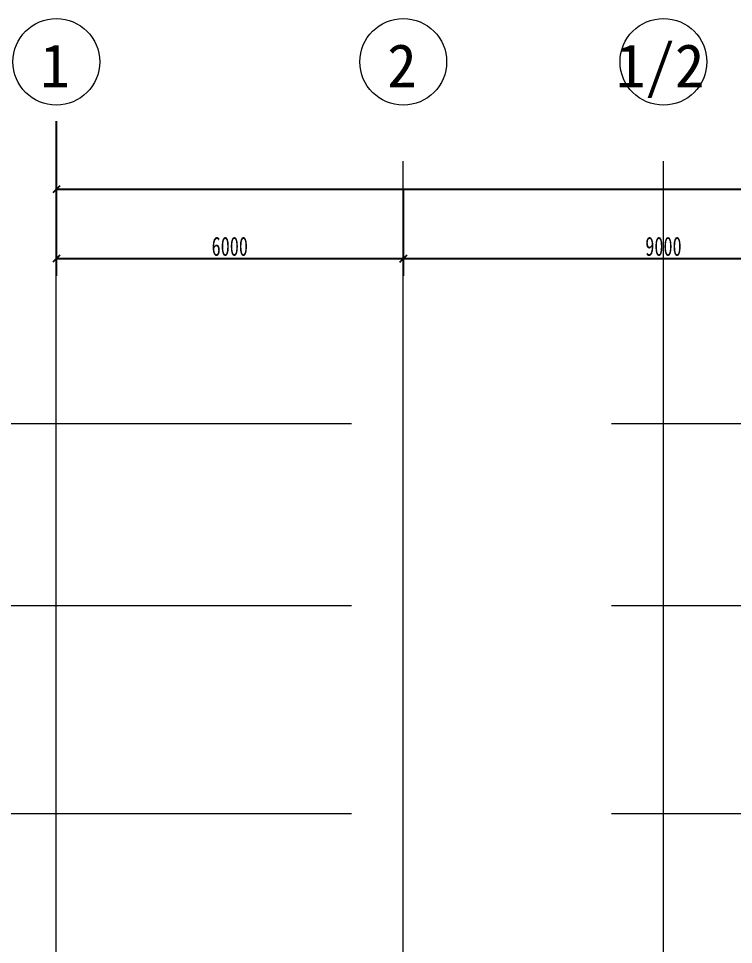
# Model space of a CAD drawing. Header units: millimetres. Extents: x 124696 to 347024, y 412631 to 564609.
# Drawn here: x 138519 to 150883, y 548586 to 564609 of the extents above; entities that cross this region are included whole.
import ezdxf

# ---------------------------------------------------------------- set-up
doc = ezdxf.new("R2010")
doc.units = ezdxf.units.MM
doc.header["$LTSCALE"] = 1500
doc.header["$MEASUREMENT"] = 0
doc.linetypes.add('二层平面图$0$轴网线_12_3_3_3 mm', pattern=[21, 12, -3, 3, -3])
doc.layers.add('0-建筑底图', color=7, linetype='Continuous')
for name, color, linetype, lineweight in [('二层平面图$0$A-ANNO-AXIS-TEXT', 7, 'Continuous', 15), ('二层平面图$0$ANNO-DIMS', 3, 'Continuous', 15), ('二层平面图$0$ANNO-DOTE-1', 10, '二层平面图$0$轴网线_12_3_3_3 mm', 15)]:
    doc.layers.add(name, color=color, linetype=linetype, lineweight=lineweight)
doc.styles.add('二层平面图$0$黑体_3', font='simhei.ttf', dxfattribs={"height": 750})
doc.styles.add('二层平面图$0$黑体_5', font='simhei.ttf', dxfattribs={"width": 0.7, "height": 330})
doc.dimstyles.new('二层平面图$0$直线_2_2mm_黑体_引线_文字在上', dxfattribs={"dimscale": 304.8, "dimtxt": 412.811453, "dimasz": 0.393701, "dimexe": 0.984252, "dimexo": 0.0625, "dimgap": 0.147638, "dimtad": 1, "dimdec": 0, "dimzin": 0, "dimdsep": 46, "dimtxsty": '二层平面图$0$黑体_5', "dimblk1": '二层平面图$0$_Oblique', "dimblk2": '二层平面图$0$_Oblique', "dimsah": 1, "dimcen": 0.09, "dimazin": 0, "dimtfac": 1, "dimtdec": 4, "dimtix": 1, "dimtmove": 0, "dimatfit": 3, "dimfxl": 3.937008, "dimfxlon": 1, "dimtvp": 1, "dimtolj": 1, "dimtzin": 0, "dimarcsym": 2})

# ---------------------------------------------------------------- blocks, each defined once
blk = doc.blocks.new('二层平面图$0$轴网 - 10mm圆_主轴号-315064-104-2F')
at = {"layer": '二层平面图$0$A-ANNO-AXIS-TEXT'}
blk.add_circle((0, 0), 5, dxfattribs=at)
blk = doc.blocks.new('二层平面图$0$_Oblique')
at = {"color": 0, "linetype": 'ByBlock', "lineweight": -2}
blk.add_line((-0.5, -0.5), (0.5, 0.5), dxfattribs=at)
blk = doc.blocks.new('*D2273')
at = {"layer": '二层平面图$0$ANNO-DIMS', "color": 0, "lineweight": -2, "transparency": 16777216}
for p, q in [((-6000, 105282), (-6000, 103802)), ((0, 105282), (0, 103802)), ((-6000, 104102), (0, 104102))]:
    blk.add_line(p, q, dxfattribs=at)
at = {"layer": '二层平面图$0$ANNO-DIMS', "color": 0, "lineweight": -2, "transparency": 16777216, "xscale": 120, "yscale": 120, "zscale": 120, "rotation": 180}
blk.add_blockref('二层平面图$0$_Oblique', (-6000, 104102), dxfattribs=at)
at = {"layer": '二层平面图$0$ANNO-DIMS', "color": 0, "lineweight": -2, "transparency": 16777216, "xscale": 120, "yscale": 120, "zscale": 120}
blk.add_blockref('二层平面图$0$_Oblique', (0, 104102), dxfattribs=at)
at = {"layer": '二层平面图$0$ANNO-DIMS', "color": 0, "transparency": 16777216, "insert": (-3000, 104313), "char_height": 330, "width": 806.42, "attachment_point": 5, "style": '二层平面图$0$黑体_5'}
blk.add_mtext('\\A1;6000', dxfattribs=at)
blk = doc.blocks.new('*D2250')
at = {"layer": '二层平面图$0$ANNO-DIMS', "color": 0, "lineweight": -2, "transparency": 16777216}
for p, q in [((0, 105282), (0, 103802)), ((9000, 105282), (9000, 103802)), ((0, 104102), (9000, 104102))]:
    blk.add_line(p, q, dxfattribs=at)
at = {"layer": '二层平面图$0$ANNO-DIMS', "color": 0, "lineweight": -2, "transparency": 16777216, "xscale": 120, "yscale": 120, "zscale": 120, "rotation": 180}
blk.add_blockref('二层平面图$0$_Oblique', (0, 104102), dxfattribs=at)
at = {"layer": '二层平面图$0$ANNO-DIMS', "color": 0, "lineweight": -2, "transparency": 16777216, "xscale": 120, "yscale": 120, "zscale": 120}
blk.add_blockref('二层平面图$0$_Oblique', (9000, 104102), dxfattribs=at)
at = {"layer": '二层平面图$0$ANNO-DIMS', "color": 0, "transparency": 16777216, "insert": (4500, 104313), "char_height": 330, "width": 806.42, "attachment_point": 5, "style": '二层平面图$0$黑体_5'}
blk.add_mtext('\\A1;9000', dxfattribs=at)
blk = doc.blocks.new('*D2276')
at = {"layer": '二层平面图$0$ANNO-DIMS', "color": 0, "lineweight": -2, "transparency": 16777216}
for p, q in [((-6000, 106482), (-6000, 105002)), ((94500, 106482), (94500, 105002)), ((-6000, 105302), (94500, 105302))]:
    blk.add_line(p, q, dxfattribs=at)
at = {"layer": '二层平面图$0$ANNO-DIMS', "color": 0, "lineweight": -2, "transparency": 16777216, "xscale": 120, "yscale": 120, "zscale": 120, "rotation": 180}
blk.add_blockref('二层平面图$0$_Oblique', (-6000, 105302), dxfattribs=at)
at = {"layer": '二层平面图$0$ANNO-DIMS', "color": 0, "lineweight": -2, "transparency": 16777216, "xscale": 120, "yscale": 120, "zscale": 120}
blk.add_blockref('二层平面图$0$_Oblique', (94500, 105302), dxfattribs=at)
at = {"layer": '二层平面图$0$ANNO-DIMS', "color": 0, "transparency": 16777216, "insert": (44250, 105513), "char_height": 330, "width": 1209.63, "attachment_point": 5, "style": '二层平面图$0$黑体_5'}
blk.add_mtext('\\A1;100500', dxfattribs=at)
blk = doc.blocks.new('二层平面图')
at = {"layer": '二层平面图$0$ANNO-DOTE-1', "color": 8}
for p, q in [((-6000, -6710.3), (-6000, 106757.2)), ((0, -6710.3), (0, 106757.2)), ((4500, -6710.3), (4500, 106757.2)), ((-18896.2, 101250), (101078.3, 101250)), ((-18896.2, 98100), (101078.3, 98100)), ((-18896.2, 94500), (101078.3, 94500))]:
    blk.add_line(p, q, dxfattribs=at)
at = {"layer": '二层平面图$0$A-ANNO-AXIS-TEXT', "color": 8, "xscale": 149.9999999999999, "yscale": 149.9999999999999, "zscale": 149.9999999999999}
for p in [(-6000, 107507.2), (0, 107507.2), (4500, 107507.2)]:
    blk.add_blockref('二层平面图$0$轴网 - 10mm圆_主轴号-315064-104-2F', p, dxfattribs=at)
at = {"layer": '二层平面图$0$A-ANNO-AXIS-TEXT', "color": 8, "char_height": 750, "attachment_point": 1, "style": '二层平面图$0$黑体_3'}
for s, insert, width in [('1/2', (3676.7, 107816.4), 1984.177), ('\\f黑体|b0|i0|c134|p49|;1', (-6278, 107816.4), 661.392), ('\\f黑体|b0|i0|c134|p49|;2', (-278, 107816.4), 661.392)]:
    blk.add_mtext(s, dxfattribs=dict(at, insert=insert, width=width))
at = {"layer": '二层平面图$0$ANNO-DIMS', "color": 8}
for base, p1, p2, override, picture, middle in [((94500, 105301.5), (-6000, 106501.5), (94500, 106501.5), {"dimpost": '<>', "dimfxl": 100500}, '*D2276', (44250, 105513.4)), ((0, 104101.5), (-6000, 105301.5), (0, 105301.5), {"dimpost": '<>', "dimfxl": 6000}, '*D2273', (-3000, 104313.4)), ((9000, 104101.5), (0, 105301.5), (9000, 105301.5), {"dimpost": '<>', "dimfxl": 9000}, '*D2250', (4500, 104313.4))]:
    dim = blk.add_linear_dim(base=base, p1=p1, p2=p2, dimstyle='二层平面图$0$直线_2_2mm_黑体_引线_文字在上', override=override, dxfattribs=at)
    dim.commit()
    dim.dimension.update_dxf_attribs({"geometry": picture, "text_midpoint": middle})

msp = doc.modelspace()

# ---------------------------------------------------------------- block references
at = {"layer": '0-建筑底图'}
msp.add_blockref('二层平面图', (145172, 456352), dxfattribs=at)

doc.saveas('drawing.dxf')
